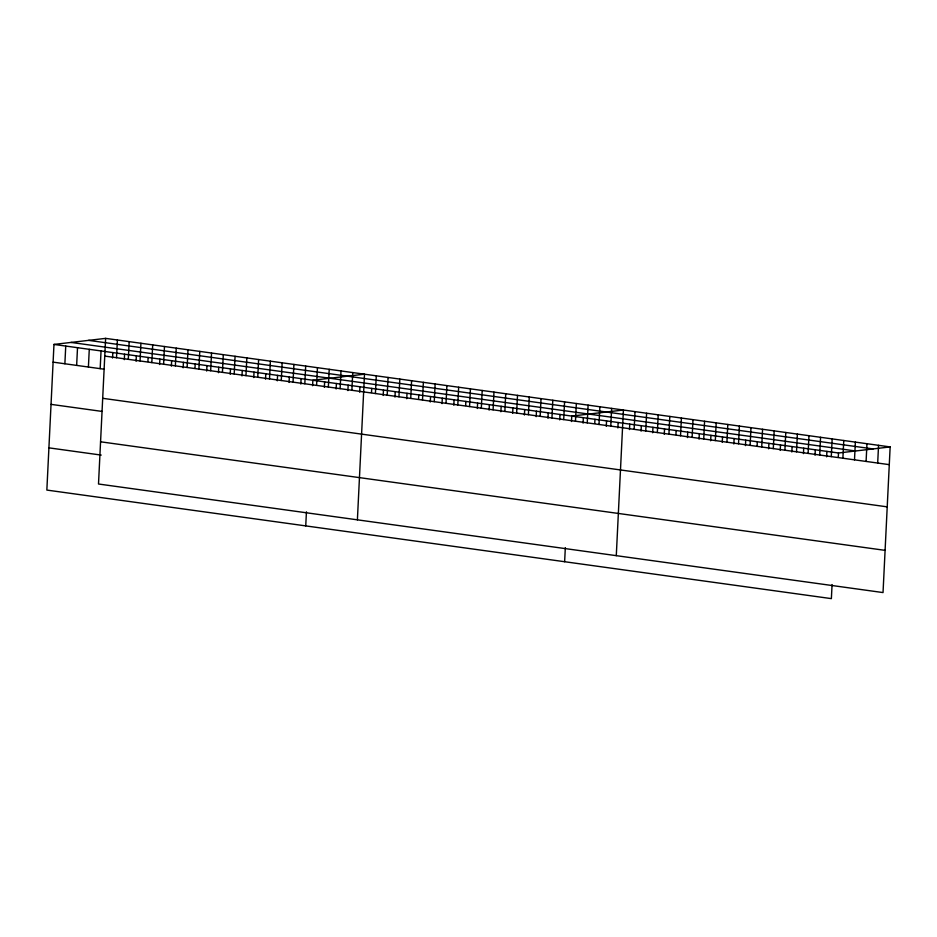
<?xml version="1.0" encoding="UTF-8"?>
<svg xmlns="http://www.w3.org/2000/svg" width="937" height="937" viewBox="0 0 937 937"><rect width="100%" height="100%" fill="white"/><g stroke="black" fill="none" stroke-linecap="round" stroke-linejoin="round"><path stroke-width="1.41" d="M105.623 338.374L98.502 484.007L883.029 592.571L890.15 446.926L105.623 338.374L53.971 344.429L46.85 490.074L831.377 598.626L832.068 584.559M64.876 363.767L65.742 346.058M76.647 365.395L77.513 347.686M88.406 367.023L89.273 349.314M100.177 368.651L101.044 350.942M112.545 358.016L112.815 352.57M116.528 357.711L117.394 340.002M124.316 359.644L124.586 354.198M128.299 359.339L129.165 341.63M136.076 361.272L136.345 355.826M140.058 360.968L140.925 343.258M147.917 361.541L148.116 357.454M151.829 362.596L152.696 344.886M159.618 364.528L159.887 359.082M163.6 364.224L164.467 346.514M171.389 366.156L171.647 360.71M175.371 365.852L176.238 348.142M183.148 367.784L183.418 362.338M187.131 367.48L187.997 349.77M194.99 368.054L195.189 363.966M198.902 369.108L199.768 351.398M206.69 371.052L206.96 365.594M210.673 370.736L211.539 353.026M218.462 372.68L218.719 367.222M222.432 372.376L223.299 354.654M230.221 374.308L230.49 368.85M234.203 374.004L235.07 356.283M241.992 375.936L242.261 370.478M245.974 375.632L246.841 357.911M253.763 377.564L254.032 372.106M257.745 377.26L258.612 359.539M265.534 379.192L265.792 373.734M269.505 378.888L270.371 361.167M277.293 380.82L277.563 375.362M281.276 380.516L282.142 362.795M289.065 382.448L289.334 376.99M293.047 382.144L293.913 364.423M300.836 384.076L301.093 378.618M304.818 383.772L305.685 366.051M305.743 525.891L306.434 511.825M312.595 385.704L312.864 380.246L364.516 374.191L357.395 519.836M316.577 385.4L317.444 367.679M324.366 387.332L324.635 381.874M328.348 387.028L329.215 369.307M336.137 388.96L336.406 383.502M340.119 388.656L340.986 370.935M347.908 390.588L348.166 385.142M351.879 390.284L352.745 372.563M359.667 392.216L359.937 386.77M371.509 392.486L371.708 388.398M375.421 393.54L376.287 375.819M383.21 395.473L383.479 390.026M387.192 395.168L388.059 377.447M394.981 397.101L395.238 391.654M398.951 396.796L399.818 379.075M406.74 398.729L407.009 393.282M410.722 398.424L411.589 380.703M418.581 398.998L418.78 394.91M422.493 400.052L423.36 382.331M430.282 401.985L430.54 396.538M434.264 401.68L435.131 383.971M442.041 403.613L442.311 398.166M446.024 403.308L446.89 385.599M453.813 405.241L454.082 399.794M457.795 404.936L458.661 387.227M465.654 405.51L465.853 401.423M469.566 406.564L470.433 388.855M477.355 408.497L477.612 403.051M481.325 408.192L482.192 390.483M489.114 410.125L489.383 404.679M493.096 409.82L493.963 392.111M500.885 411.753L501.154 406.307M504.867 411.448L505.734 393.739M512.656 413.381L512.926 407.935M516.638 413.076L517.505 395.367M524.427 415.009L524.685 409.563M528.398 414.704L529.264 396.995M536.187 416.637L536.456 411.191M540.169 416.333L541.036 398.623M547.958 418.265L548.227 412.819M551.94 417.961L552.807 400.251M559.729 419.905L559.986 414.447M563.711 419.589L564.578 401.879M564.636 561.72L565.327 547.653M571.488 421.533L571.757 416.075L623.41 410.019L616.288 555.664M575.47 421.228L576.337 403.507M583.095 423.137L583.353 417.679M587.241 422.856L588.108 405.135M594.749 423.372L594.96 419.284M599.012 424.484L599.879 406.763M606.286 426.347L606.555 420.889M610.772 426.112L611.638 408.391M617.881 427.951L618.151 422.493M629.477 429.556L629.746 424.098M634.138 429.345L635.005 411.624M641.072 431.161L641.341 425.703M645.745 430.95L646.612 413.229M652.679 432.765L652.937 427.307M657.341 432.554L658.207 414.833M664.274 434.37L664.544 428.912M668.936 434.159L669.803 416.438M675.94 434.604L676.139 430.516M680.531 435.764L681.398 418.043M687.465 437.579L687.735 432.121M692.127 437.368L692.993 419.647M699.061 439.184L699.33 433.726M703.722 438.973L704.589 421.252M710.656 440.788L710.925 435.33M715.329 440.577L716.196 422.856M722.263 442.393L722.521 436.935M726.925 442.182L727.791 424.461M733.858 443.997L734.128 438.539M738.52 443.787L739.387 426.066M745.454 445.602L745.723 440.144M750.115 445.391L750.982 427.67M757.119 445.836L757.319 441.749M761.711 446.996L762.577 429.275M768.645 448.811L768.914 443.353M773.306 448.6L774.173 430.879M780.24 450.416L780.509 444.958M784.913 450.205L785.78 432.484M791.847 452.021L792.105 446.562M796.509 451.81L797.375 434.089M803.442 453.625L803.712 448.167M808.104 453.414L808.971 435.693M815.038 455.23L815.307 449.772M819.699 455.019L820.566 437.298M826.633 456.834L826.902 451.388M831.295 456.624L832.161 438.903M838.299 457.08L838.498 452.993L890.15 446.926M842.89 458.228L843.757 440.507M854.497 459.833L855.364 442.112M866.093 461.437L866.959 443.716M877.688 463.042L878.555 445.321M88.582 340.365L873.108 448.928M71.013 342.427L855.54 450.99M53.971 344.429L838.498 452.993M104.757 356.083L889.283 464.647M53.104 362.139L104.101 369.201M102.695 398.307L887.222 506.858M51.043 404.362L102.039 411.413M100.564 441.795L885.09 550.359M48.911 447.851L101.219 455.089"/></g></svg>
